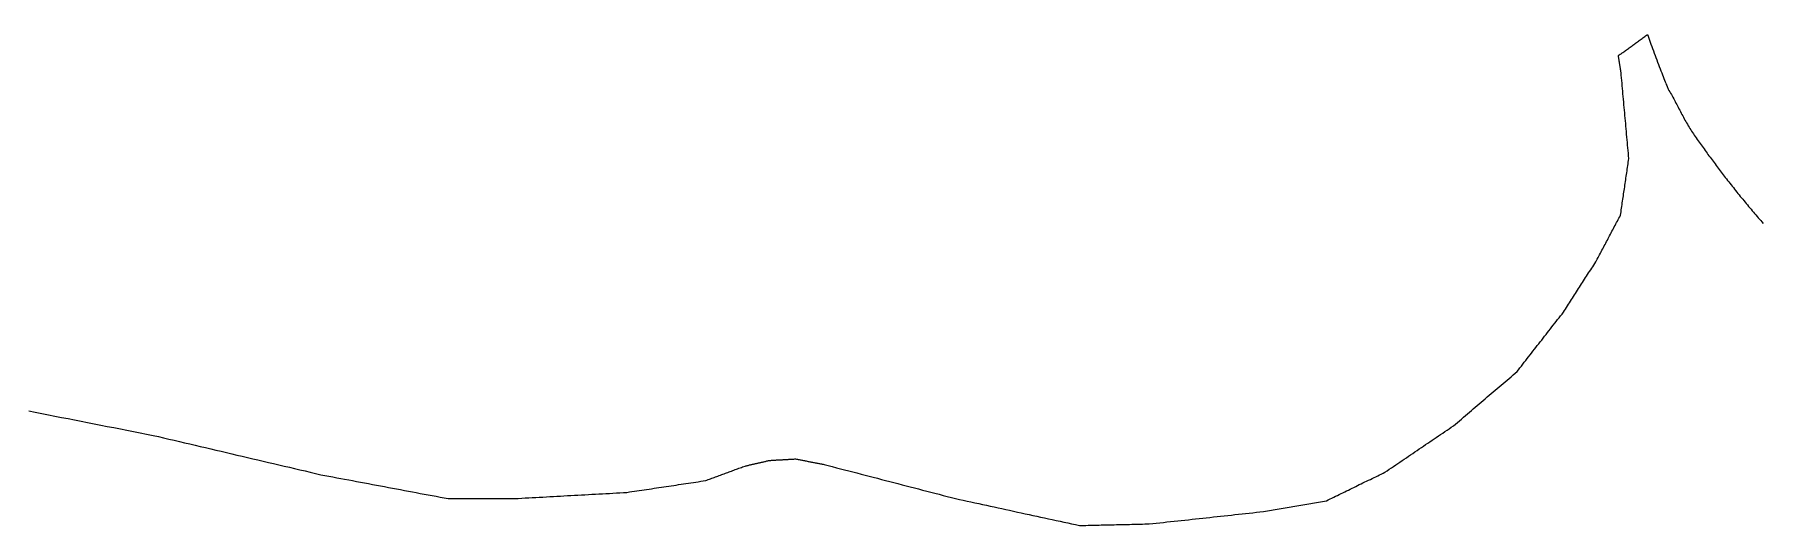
# Model space of a CAD drawing. Extents: x -390 to 1004, y -529 to 565.
# Drawn here: x 307 to 655.4, y -521.7 to -422.6 of the extents above; entities that cross this region are included whole.
import ezdxf

# ---------------------------------------------------------------- set-up
doc = ezdxf.new("R2010")
doc.units = 0
doc.layers.add('EDGE-CUTS', color=7, linetype='CONTINUOUS')

msp = doc.modelspace()

# ---------------------------------------------------------------- linework, layer by layer
at = {"layer": 'EDGE-CUTS', "color": 7}
msp.add_lwpolyline([(305.79, -498.56), (307.11, -498.82), (308.43, -499.08), (309.75, -499.34), (311.07, -499.6), (312.39, -499.86), (313.71, -500.12), (315.03, -500.38), (316.35, -500.64), (317.67, -500.9), (318.99, -501.16), (320.31, -501.42), (321.63, -501.68), (322.95, -501.94), (324.27, -502.2), (325.59, -502.46), (326.91, -502.72), (328.23, -502.98), (329.55, -503.24), (330.88, -503.5), (331.93, -503.75), (332.99, -504), (334.04, -504.24), (335.1, -504.49), (336.16, -504.74), (337.21, -504.99), (338.27, -505.24), (339.33, -505.48), (340.38, -505.73), (341.44, -505.98), (342.5, -506.23), (343.55, -506.48), (344.61, -506.72), (345.67, -506.97), (346.72, -507.22), (347.78, -507.47), (348.84, -507.72), (349.89, -507.96), (350.95, -508.21), (352.01, -508.46), (353.06, -508.71), (354.12, -508.96), (355.18, -509.21), (356.23, -509.45), (357.29, -509.7), (358.35, -509.95), (359.4, -510.2), (360.46, -510.45), (361.52, -510.69), (362.57, -510.94), (363.63, -511.19), (364.69, -511.44), (365.49, -511.59), (366.29, -511.74), (367.1, -511.89), (367.9, -512.04), (368.7, -512.19), (369.5, -512.34), (370.31, -512.49), (371.11, -512.64), (371.91, -512.79), (372.71, -512.94), (373.52, -513.09), (374.32, -513.24), (375.12, -513.39), (375.93, -513.54), (376.73, -513.69), (377.53, -513.84), (378.33, -513.99), (379.14, -514.14), (379.94, -514.29), (380.74, -514.45), (381.54, -514.6), (382.35, -514.75), (383.15, -514.9), (383.95, -515.05), (384.76, -515.2), (385.56, -515.35), (386.36, -515.5), (387.16, -515.65), (387.97, -515.8), (388.77, -515.95), (389.57, -516.1), (390.38, -516.25), (390.79, -516.25), (391.21, -516.25), (391.63, -516.25), (392.05, -516.25), (392.47, -516.25), (392.89, -516.25), (393.31, -516.25), (393.73, -516.25), (394.15, -516.25), (394.57, -516.25), (394.99, -516.25), (395.41, -516.25), (395.83, -516.25), (396.25, -516.25), (396.67, -516.25), (397.09, -516.25), (397.51, -516.25), (397.93, -516.25), (398.35, -516.25), (398.77, -516.25), (399.19, -516.25), (399.61, -516.25), (400.03, -516.25), (400.45, -516.25), (400.87, -516.25), (401.29, -516.25), (401.71, -516.25), (402.13, -516.25), (402.55, -516.25), (402.97, -516.25), (403.39, -516.25), (403.81, -516.25), (404.52, -516.21), (405.23, -516.17), (405.93, -516.13), (406.64, -516.09), (407.35, -516.05), (408.05, -516.02), (408.76, -515.98), (409.47, -515.94), (410.18, -515.9), (410.88, -515.86), (411.59, -515.82), (412.3, -515.78), (413, -515.74), (413.71, -515.7), (414.42, -515.66), (415.12, -515.62), (415.83, -515.59), (416.54, -515.55), (417.25, -515.51), (417.95, -515.47), (418.66, -515.43), (419.37, -515.39), (420.07, -515.35), (420.78, -515.31), (421.49, -515.27), (422.2, -515.23), (422.9, -515.2), (423.61, -515.16), (424.32, -515.12), (425.02, -515.08), (425.73, -515.04), (426.44, -515), (426.93, -514.93), (427.43, -514.85), (427.93, -514.78), (428.42, -514.7), (428.92, -514.63), (429.41, -514.55), (429.91, -514.48), (430.41, -514.41), (430.9, -514.33), (431.4, -514.26), (431.89, -514.18), (432.39, -514.11), (432.89, -514.04), (433.38, -513.96), (433.88, -513.89), (434.37, -513.81), (434.87, -513.74), (435.37, -513.66), (435.86, -513.59), (436.36, -513.52), (436.86, -513.44), (437.35, -513.37), (437.85, -513.29), (438.34, -513.22), (438.84, -513.14), (439.34, -513.07), (439.83, -513), (440.33, -512.92), (440.82, -512.85), (441.32, -512.77), (441.82, -512.7), (442.31, -512.62), (442.56, -512.53), (442.81, -512.44), (443.06, -512.35), (443.3, -512.26), (443.55, -512.17), (443.8, -512.07), (444.05, -511.98), (444.3, -511.89), (444.54, -511.8), (444.79, -511.71), (445.04, -511.62), (445.29, -511.52), (445.54, -511.43), (445.79, -511.34), (446.03, -511.25), (446.28, -511.16), (446.53, -511.06), (446.78, -510.97), (447.03, -510.88), (447.27, -510.79), (447.52, -510.7), (447.77, -510.61), (448.02, -510.51), (448.27, -510.42), (448.51, -510.33), (448.76, -510.24), (449.01, -510.15), (449.26, -510.05), (449.51, -509.96), (449.75, -509.87), (450, -509.78), (450.25, -509.69), (450.4, -509.65), (450.55, -509.62), (450.71, -509.58), (450.86, -509.55), (451.01, -509.51), (451.16, -509.48), (451.32, -509.44), (451.47, -509.41), (451.62, -509.37), (451.77, -509.34), (451.93, -509.3), (452.08, -509.27), (452.23, -509.23), (452.38, -509.2), (452.54, -509.16), (452.69, -509.12), (452.84, -509.09), (452.99, -509.05), (453.14, -509.02), (453.3, -508.98), (453.45, -508.95), (453.6, -508.91), (453.75, -508.88), (453.91, -508.84), (454.06, -508.81), (454.21, -508.77), (454.36, -508.74), (454.52, -508.7), (454.67, -508.67), (454.82, -508.63), (454.97, -508.6), (455.12, -508.56), (455.29, -508.55), (455.46, -508.54), (455.62, -508.53), (455.79, -508.52), (455.96, -508.51), (456.12, -508.5), (456.29, -508.49), (456.45, -508.48), (456.62, -508.47), (456.79, -508.46), (456.95, -508.46), (457.12, -508.45), (457.28, -508.44), (457.45, -508.43), (457.62, -508.42), (457.78, -508.41), (457.95, -508.4), (458.11, -508.39), (458.28, -508.38), (458.45, -508.37), (458.61, -508.36), (458.78, -508.35), (458.94, -508.34), (459.11, -508.33), (459.28, -508.32), (459.44, -508.31), (459.61, -508.3), (459.77, -508.29), (459.94, -508.28), (460.11, -508.27), (460.27, -508.26), (460.44, -508.25), (460.62, -508.29), (460.8, -508.32), (460.98, -508.36), (461.16, -508.39), (461.34, -508.43), (461.52, -508.46), (461.7, -508.5), (461.87, -508.53), (462.05, -508.57), (462.23, -508.6), (462.41, -508.64), (462.59, -508.67), (462.77, -508.71), (462.95, -508.74), (463.13, -508.78), (463.31, -508.81), (463.49, -508.85), (463.67, -508.88), (463.85, -508.92), (464.03, -508.95), (464.21, -508.99), (464.39, -509.02), (464.57, -509.06), (464.75, -509.09), (464.93, -509.13), (465.11, -509.16), (465.29, -509.2), (465.47, -509.23), (465.65, -509.27), (465.83, -509.3), (466.01, -509.34), (466.19, -509.38), (467.02, -509.59), (467.84, -509.8), (468.67, -510.02), (469.5, -510.23), (470.33, -510.45), (471.16, -510.66), (471.98, -510.88), (472.81, -511.09), (473.64, -511.31), (474.47, -511.52), (475.3, -511.74), (476.12, -511.95), (476.95, -512.17), (477.78, -512.38), (478.61, -512.6), (479.44, -512.81), (480.27, -513.03), (481.09, -513.24), (481.92, -513.46), (482.75, -513.67), (483.58, -513.89), (484.41, -514.1), (485.23, -514.32), (486.06, -514.53), (486.89, -514.75), (487.72, -514.96), (488.55, -515.18), (489.37, -515.39), (490.2, -515.61), (491.03, -515.82), (491.86, -516.04), (492.69, -516.25), (493.47, -516.42), (494.25, -516.59), (495.03, -516.76), (495.81, -516.93), (496.59, -517.1), (497.37, -517.27), (498.16, -517.44), (498.94, -517.61), (499.72, -517.78), (500.5, -517.95), (501.28, -518.12), (502.06, -518.29), (502.84, -518.46), (503.62, -518.63), (504.41, -518.8), (505.19, -518.97), (505.97, -519.14), (506.75, -519.31), (507.53, -519.48), (508.31, -519.65), (509.09, -519.82), (509.87, -519.99), (510.66, -520.16), (511.44, -520.33), (512.22, -520.5), (513, -520.67), (513.78, -520.84), (514.56, -521.01), (515.34, -521.18), (516.12, -521.35), (516.91, -521.52), (517.69, -521.69), (518.13, -521.68), (518.57, -521.67), (519.01, -521.66), (519.45, -521.65), (519.88, -521.64), (520.32, -521.63), (520.76, -521.62), (521.2, -521.61), (521.64, -521.6), (522.08, -521.59), (522.52, -521.58), (522.96, -521.57), (523.4, -521.56), (523.84, -521.55), (524.28, -521.54), (524.72, -521.53), (525.16, -521.52), (525.6, -521.51), (526.04, -521.5), (526.48, -521.49), (526.92, -521.48), (527.36, -521.47), (527.79, -521.46), (528.23, -521.45), (528.67, -521.44), (529.11, -521.43), (529.55, -521.42), (529.99, -521.41), (530.43, -521.4), (530.87, -521.39), (531.31, -521.38), (531.75, -521.38), (532.47, -521.3), (533.19, -521.22), (533.91, -521.14), (534.63, -521.06), (535.35, -520.98), (536.07, -520.91), (536.79, -520.83), (537.52, -520.75), (538.24, -520.67), (538.96, -520.59), (539.68, -520.52), (540.4, -520.44), (541.12, -520.36), (541.84, -520.28), (542.56, -520.2), (543.28, -520.12), (544, -520.05), (544.72, -519.97), (545.44, -519.89), (546.16, -519.81), (546.88, -519.73), (547.61, -519.66), (548.33, -519.58), (549.05, -519.5), (549.77, -519.42), (550.49, -519.34), (551.21, -519.27), (551.93, -519.19), (552.65, -519.11), (553.37, -519.03), (554.09, -518.95), (554.81, -518.88), (555.21, -518.81), (555.61, -518.74), (556, -518.67), (556.4, -518.6), (556.79, -518.53), (557.19, -518.46), (557.59, -518.4), (557.98, -518.33), (558.38, -518.26), (558.78, -518.19), (559.17, -518.12), (559.57, -518.05), (559.97, -517.99), (560.36, -517.92), (560.76, -517.85), (561.16, -517.78), (561.55, -517.71), (561.95, -517.64), (562.35, -517.58), (562.74, -517.51), (563.14, -517.44), (563.54, -517.37), (563.93, -517.3), (564.33, -517.23), (564.72, -517.17), (565.12, -517.1), (565.52, -517.03), (565.91, -516.96), (566.31, -516.89), (566.71, -516.82), (567.1, -516.76), (567.5, -516.69), (567.87, -516.51), (568.24, -516.33), (568.61, -516.15), (568.98, -515.97), (569.35, -515.79), (569.71, -515.61), (570.08, -515.43), (570.45, -515.25), (570.82, -515.07), (571.19, -514.89), (571.56, -514.71), (571.93, -514.53), (572.3, -514.35), (572.67, -514.17), (573.04, -513.99), (573.41, -513.81), (573.78, -513.63), (574.14, -513.45), (574.51, -513.27), (574.88, -513.09), (575.25, -512.91), (575.62, -512.73), (575.99, -512.55), (576.36, -512.38), (576.73, -512.2), (577.1, -512.02), (577.47, -511.84), (577.84, -511.66), (578.21, -511.48), (578.57, -511.3), (578.94, -511.12), (579.31, -510.94), (579.74, -510.64), (580.18, -510.35), (580.61, -510.06), (581.04, -509.77), (581.47, -509.47), (581.9, -509.18), (582.33, -508.89), (582.77, -508.59), (583.2, -508.3), (583.63, -508.01), (584.06, -507.71), (584.49, -507.42), (584.92, -507.13), (585.36, -506.84), (585.79, -506.54), (586.22, -506.25), (586.65, -505.96), (587.08, -505.66), (587.51, -505.37), (587.95, -505.08), (588.38, -504.79), (588.81, -504.49), (589.24, -504.2), (589.67, -503.91), (590.1, -503.61), (590.54, -503.32), (590.97, -503.03), (591.4, -502.73), (591.83, -502.44), (592.26, -502.15), (592.69, -501.86), (593.12, -501.56), (593.53, -501.22), (593.93, -500.88), (594.33, -500.54), (594.73, -500.2), (595.13, -499.85), (595.53, -499.51), (595.93, -499.17), (596.33, -498.83), (596.73, -498.49), (597.13, -498.14), (597.53, -497.8), (597.93, -497.46), (598.33, -497.12), (598.73, -496.78), (599.13, -496.44), (599.53, -496.09), (599.93, -495.75), (600.33, -495.41), (600.73, -495.07), (601.13, -494.73), (601.53, -494.38), (601.93, -494.04), (602.33, -493.7), (602.73, -493.36), (603.13, -493.02), (603.54, -492.68), (603.94, -492.33), (604.34, -491.99), (604.74, -491.65), (605.14, -491.31), (605.54, -490.97), (605.94, -490.62), (606.23, -490.25), (606.52, -489.88), (606.82, -489.5), (607.11, -489.12), (607.4, -488.75), (607.7, -488.38), (607.99, -488), (608.28, -487.62), (608.57, -487.25), (608.87, -486.88), (609.16, -486.5), (609.45, -486.12), (609.75, -485.75), (610.04, -485.38), (610.33, -485), (610.62, -484.62), (610.92, -484.25), (611.21, -483.88), (611.5, -483.5), (611.8, -483.12), (612.09, -482.75), (612.38, -482.38), (612.68, -482), (612.97, -481.62), (613.26, -481.25), (613.55, -480.88), (613.85, -480.5), (614.14, -480.12), (614.43, -479.75), (614.73, -479.38), (615.02, -479), (615.31, -478.62), (615.52, -478.31), (615.72, -477.99), (615.92, -477.68), (616.12, -477.36), (616.33, -477.04), (616.53, -476.73), (616.73, -476.41), (616.94, -476.09), (617.14, -475.78), (617.34, -475.46), (617.55, -475.14), (617.75, -474.83), (617.95, -474.51), (618.16, -474.2), (618.36, -473.88), (618.56, -473.56), (618.77, -473.25), (618.97, -472.93), (619.17, -472.61), (619.37, -472.3), (619.58, -471.98), (619.78, -471.66), (619.98, -471.35), (620.19, -471.03), (620.39, -470.71), (620.59, -470.4), (620.8, -470.08), (621, -469.77), (621.2, -469.45), (621.41, -469.13), (621.61, -468.82), (621.81, -468.5), (621.97, -468.21), (622.12, -467.91), (622.28, -467.62), (622.44, -467.32), (622.59, -467.03), (622.75, -466.73), (622.91, -466.44), (623.06, -466.14), (623.22, -465.85), (623.37, -465.55), (623.53, -465.26), (623.69, -464.96), (623.84, -464.67), (624, -464.37), (624.16, -464.08), (624.31, -463.78), (624.47, -463.49), (624.62, -463.19), (624.78, -462.9), (624.94, -462.6), (625.09, -462.31), (625.25, -462.01), (625.41, -461.72), (625.56, -461.42), (625.72, -461.13), (625.87, -460.83), (626.03, -460.54), (626.19, -460.24), (626.34, -459.95), (626.5, -459.65), (626.66, -459.36), (626.81, -459.06), (626.87, -458.71), (626.92, -458.35), (626.97, -457.99), (627.02, -457.63), (627.08, -457.28), (627.13, -456.92), (627.18, -456.56), (627.23, -456.2), (627.29, -455.85), (627.34, -455.49), (627.39, -455.13), (627.45, -454.77), (627.5, -454.42), (627.55, -454.06), (627.6, -453.7), (627.66, -453.34), (627.71, -452.99), (627.76, -452.63), (627.81, -452.27), (627.87, -451.91), (627.92, -451.56), (627.97, -451.2), (628.03, -450.84), (628.08, -450.48), (628.13, -450.13), (628.18, -449.77), (628.24, -449.41), (628.29, -449.05), (628.34, -448.7), (628.39, -448.34), (628.45, -447.98), (628.5, -447.62), (628.45, -447.08), (628.4, -446.54), (628.35, -445.99), (628.3, -445.45), (628.25, -444.91), (628.2, -444.36), (628.15, -443.82), (628.1, -443.27), (628.05, -442.73), (628.01, -442.19), (627.96, -441.64), (627.91, -441.1), (627.86, -440.56), (627.81, -440.01), (627.76, -439.47), (627.71, -438.92), (627.66, -438.38), (627.61, -437.84), (627.56, -437.29), (627.51, -436.75), (627.46, -436.21), (627.41, -435.66), (627.36, -435.12), (627.31, -434.57), (627.26, -434.03), (627.21, -433.49), (627.16, -432.94), (627.12, -432.4), (627.07, -431.85), (627.02, -431.31), (626.97, -430.77), (626.92, -430.22), (626.9, -430.12), (626.88, -430.01), (626.87, -429.91), (626.85, -429.8), (626.83, -429.7), (626.82, -429.59), (626.8, -429.48), (626.79, -429.38), (626.77, -429.27), (626.75, -429.17), (626.74, -429.06), (626.72, -428.96), (626.7, -428.85), (626.69, -428.75), (626.67, -428.64), (626.65, -428.54), (626.64, -428.43), (626.62, -428.32), (626.6, -428.22), (626.59, -428.11), (626.57, -428.01), (626.55, -427.9), (626.54, -427.8), (626.52, -427.69), (626.5, -427.59), (626.49, -427.48), (626.47, -427.37), (626.45, -427.27), (626.44, -427.16), (626.42, -427.06), (626.4, -426.95), (626.39, -426.85), (626.57, -426.71), (626.75, -426.58), (626.94, -426.45), (627.12, -426.31), (627.3, -426.18), (627.49, -426.05), (627.67, -425.91), (627.85, -425.78), (628.04, -425.65), (628.22, -425.51), (628.4, -425.38), (628.59, -425.25), (628.77, -425.11), (628.95, -424.98), (629.14, -424.85), (629.32, -424.72), (629.5, -424.58), (629.69, -424.45), (629.87, -424.32), (630.05, -424.18), (630.24, -424.05), (630.42, -423.92), (630.6, -423.78), (630.78, -423.65), (630.97, -423.52), (631.15, -423.38), (631.33, -423.25), (631.52, -423.12), (631.7, -422.98), (631.88, -422.85), (632.07, -422.72), (632.25, -422.58), (632.37, -422.94), (632.51, -423.32), (632.65, -423.72), (632.8, -424.13), (632.95, -424.55), (633.11, -424.99), (633.27, -425.43), (633.44, -425.88), (633.61, -426.33), (633.78, -426.79), (633.95, -427.25), (634.13, -427.71), (634.3, -428.16), (634.47, -428.61), (634.64, -429.05), (634.81, -429.48), (634.97, -429.91), (635.13, -430.31), (635.28, -430.71), (635.43, -431.08), (635.57, -431.44), (635.7, -431.78), (635.83, -432.1), (635.94, -432.39), (636.04, -432.65), (636.14, -432.88), (636.22, -433.09), (636.29, -433.26), (636.34, -433.39), (636.38, -433.49), (636.4, -433.56), (636.41, -433.58), (636.58, -433.85), (636.75, -434.13), (636.91, -434.41), (637.07, -434.69), (637.23, -434.98), (637.39, -435.26), (637.54, -435.54), (637.7, -435.83), (637.85, -436.12), (638, -436.41), (638.15, -436.69), (638.3, -436.98), (638.45, -437.27), (638.6, -437.56), (638.75, -437.85), (638.9, -438.14), (639.05, -438.43), (639.21, -438.71), (639.36, -439), (639.51, -439.29), (639.67, -439.58), (639.82, -439.86), (639.98, -440.14), (640.14, -440.43), (640.3, -440.71), (640.46, -440.99), (640.63, -441.26), (640.8, -441.54), (640.97, -441.81), (641.15, -442.09), (641.32, -442.36), (641.51, -442.62), (641.7, -442.9), (641.89, -443.18), (642.09, -443.46), (642.28, -443.74), (642.48, -444.02), (642.68, -444.3), (642.87, -444.58), (643.07, -444.86), (643.27, -445.13), (643.47, -445.41), (643.66, -445.69), (643.86, -445.97), (644.06, -446.24), (644.26, -446.52), (644.46, -446.79), (644.66, -447.07), (644.87, -447.34), (645.07, -447.62), (645.27, -447.89), (645.47, -448.17), (645.68, -448.44), (645.88, -448.71), (646.08, -448.99), (646.29, -449.26), (646.49, -449.53), (646.7, -449.8), (646.9, -450.07), (647.11, -450.34), (647.32, -450.61), (647.53, -450.88), (647.73, -451.15), (647.94, -451.42), (648.17, -451.72), (648.4, -452.02), (648.63, -452.31), (648.87, -452.61), (649.1, -452.91), (649.33, -453.2), (649.57, -453.49), (649.8, -453.79), (650.04, -454.08), (650.27, -454.38), (650.51, -454.67), (650.74, -454.96), (650.98, -455.25), (651.22, -455.54), (651.46, -455.83), (651.7, -456.12), (651.94, -456.41), (652.18, -456.7), (652.42, -456.99), (652.66, -457.28), (652.9, -457.57), (653.14, -457.86), (653.38, -458.14), (653.63, -458.43), (653.87, -458.72), (654.11, -459), (654.36, -459.29), (654.6, -459.57), (654.85, -459.86), (655.1, -460.14), (655.34, -460.42), (655.59, -460.71)], dxfattribs=at)

doc.saveas('drawing.dxf')
